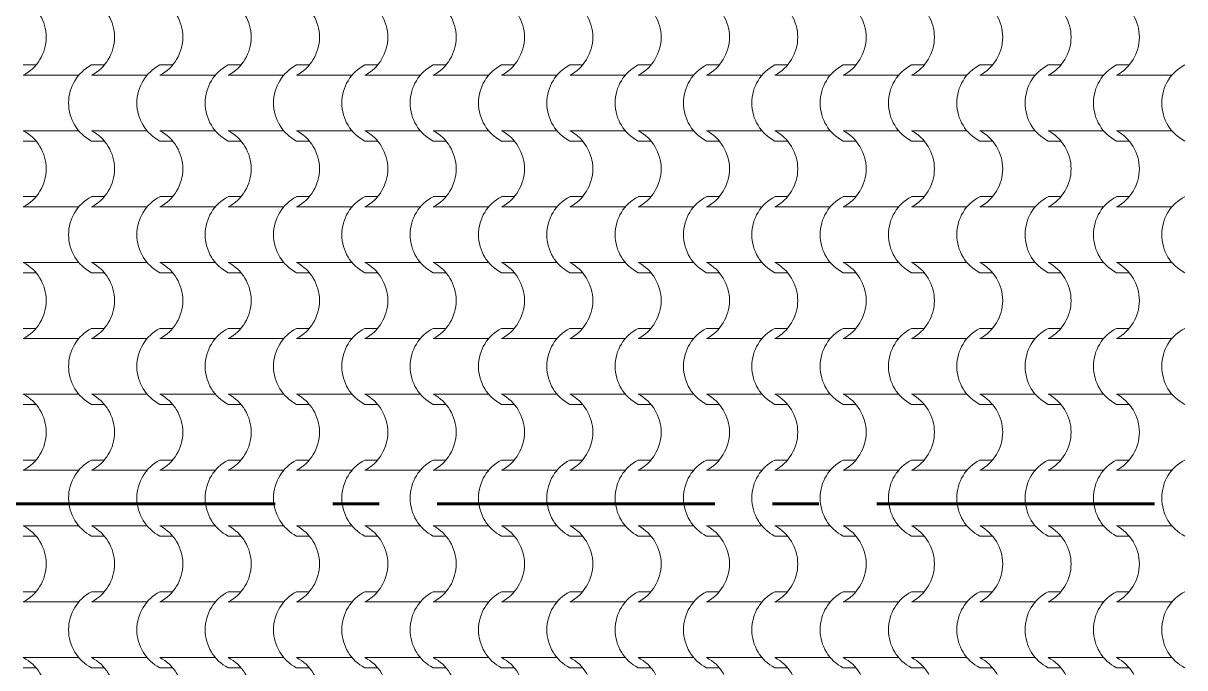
# Model space of a CAD drawing. Header units: metres. Extents: x -41 to 412, y -15 to 25.
# Drawn here: x 134.169 to 136.679, y 9.128 to 10.521 of the extents above; entities that cross this region are included whole.
import ezdxf

# ---------------------------------------------------------------- set-up
doc = ezdxf.new("R2010")
doc.units = ezdxf.units.M
doc.header["$MEASUREMENT"] = 0
doc.linetypes.add('Linea punta', pattern=[0.85, 0.6, -0.125, 0, -0.125])
doc.layers.add('Marker - Section', color=7, linetype='Continuous')
doc.layers.add('Shell - Roof', color=7, linetype='Continuous')

# ---------------------------------------------------------------- blocks, each defined once
blk = doc.blocks.new('*X47', base_point=(152.192, 0))
at = {"layer": 'Shell - Roof', "color": 23, "linetype": 'Continuous', "lineweight": 13, "true_color": 0xbf8080}
for p, q in [((134.197, 10.4304), (134.1695, 10.4304)), ((134.3446, 10.4304), (134.3171, 10.4304)), ((134.4923, 10.4304), (134.4647, 10.4304)), ((134.6399, 10.4304), (134.6124, 10.4304)), ((134.7875, 10.4304), (134.76, 10.4304)), ((134.9352, 10.4304), (134.9076, 10.4304)), ((135.0828, 10.4304), (135.0553, 10.4304)), ((135.2304, 10.4304), (135.2029, 10.4304)), ((135.3781, 10.4304), (135.3505, 10.4304)), ((135.5257, 10.4304), (135.4982, 10.4304)), ((135.6733, 10.4304), (135.6458, 10.4304)), ((135.821, 10.4304), (135.7934, 10.4304)), ((135.9686, 10.4304), (135.9411, 10.4304)), ((136.1162, 10.4304), (136.0887, 10.4304)), ((136.2639, 10.4304), (136.2363, 10.4304)), ((136.4115, 10.4304), (136.384, 10.4304)), ((136.5591, 10.4304), (136.5316, 10.4304)), ((134.2294, 10.4084), (134.1695, 10.4084)), ((134.2892, 10.4084), (134.2294, 10.4084)), ((134.377, 10.4084), (134.3171, 10.4084)), ((134.4369, 10.4084), (134.377, 10.4084)), ((134.5246, 10.4084), (134.4647, 10.4084)), ((134.5845, 10.4084), (134.5246, 10.4084)), ((134.6723, 10.4084), (134.6124, 10.4084)), ((134.7321, 10.4084), (134.6723, 10.4084)), ((134.8199, 10.4084), (134.76, 10.4084)), ((134.8798, 10.4084), (134.8199, 10.4084)), ((134.9675, 10.4084), (134.9076, 10.4084)), ((135.0274, 10.4084), (134.9675, 10.4084)), ((135.1152, 10.4084), (135.0553, 10.4084)), ((135.175, 10.4084), (135.1152, 10.4084)), ((135.2628, 10.4084), (135.2029, 10.4084)), ((135.3227, 10.4084), (135.2628, 10.4084)), ((135.4104, 10.4084), (135.3505, 10.4084)), ((135.4703, 10.4084), (135.4104, 10.4084)), ((135.558, 10.4084), (135.4982, 10.4084)), ((135.6179, 10.4084), (135.558, 10.4084)), ((135.7057, 10.4084), (135.6458, 10.4084)), ((135.7656, 10.4084), (135.7057, 10.4084)), ((135.8533, 10.4084), (135.7934, 10.4084)), ((135.9132, 10.4084), (135.8533, 10.4084)), ((136.0009, 10.4084), (135.9411, 10.4084)), ((136.0608, 10.4084), (136.0009, 10.4084)), ((136.1486, 10.4084), (136.0887, 10.4084)), ((136.2085, 10.4084), (136.1486, 10.4084)), ((136.2962, 10.4084), (136.2363, 10.4084)), ((136.3561, 10.4084), (136.2962, 10.4084)), ((136.4438, 10.4084), (136.384, 10.4084)), ((136.5037, 10.4084), (136.4438, 10.4084)), ((136.5915, 10.4084), (136.5316, 10.4084)), ((136.6514, 10.4084), (136.5915, 10.4084)), ((134.2294, 10.2882), (134.1695, 10.2882)), ((134.197, 10.2662), (134.1695, 10.2662)), ((134.2892, 10.2882), (134.2294, 10.2882)), ((134.377, 10.2882), (134.3171, 10.2882)), ((134.3446, 10.2662), (134.3171, 10.2662)), ((134.4369, 10.2882), (134.377, 10.2882)), ((134.5246, 10.2882), (134.4647, 10.2882)), ((134.4923, 10.2662), (134.4647, 10.2662)), ((134.5845, 10.2882), (134.5246, 10.2882)), ((134.6723, 10.2882), (134.6124, 10.2882)), ((134.6399, 10.2662), (134.6124, 10.2662)), ((134.7321, 10.2882), (134.6723, 10.2882)), ((134.8199, 10.2882), (134.76, 10.2882)), ((134.7875, 10.2662), (134.76, 10.2662)), ((134.8798, 10.2882), (134.8199, 10.2882)), ((134.9675, 10.2882), (134.9076, 10.2882)), ((134.9352, 10.2662), (134.9076, 10.2662)), ((135.0274, 10.2882), (134.9675, 10.2882)), ((135.1152, 10.2882), (135.0553, 10.2882)), ((135.0828, 10.2662), (135.0553, 10.2662)), ((135.175, 10.2882), (135.1152, 10.2882)), ((135.2628, 10.2882), (135.2029, 10.2882)), ((135.2304, 10.2662), (135.2029, 10.2662)), ((135.3227, 10.2882), (135.2628, 10.2882)), ((135.4104, 10.2882), (135.3505, 10.2882)), ((135.3781, 10.2662), (135.3505, 10.2662)), ((135.4703, 10.2882), (135.4104, 10.2882)), ((135.558, 10.2882), (135.4982, 10.2882)), ((135.5257, 10.2662), (135.4982, 10.2662)), ((135.6179, 10.2882), (135.558, 10.2882)), ((135.7057, 10.2882), (135.6458, 10.2882)), ((135.6733, 10.2662), (135.6458, 10.2662)), ((135.7656, 10.2882), (135.7057, 10.2882)), ((135.8533, 10.2882), (135.7934, 10.2882)), ((135.821, 10.2662), (135.7934, 10.2662)), ((135.9132, 10.2882), (135.8533, 10.2882)), ((136.0009, 10.2882), (135.9411, 10.2882)), ((135.9686, 10.2662), (135.9411, 10.2662)), ((136.0608, 10.2882), (136.0009, 10.2882)), ((136.1486, 10.2882), (136.0887, 10.2882)), ((136.1162, 10.2662), (136.0887, 10.2662)), ((136.2085, 10.2882), (136.1486, 10.2882)), ((136.2962, 10.2882), (136.2363, 10.2882)), ((136.2639, 10.2662), (136.2363, 10.2662)), ((136.3561, 10.2882), (136.2962, 10.2882)), ((136.4438, 10.2882), (136.384, 10.2882)), ((136.4115, 10.2662), (136.384, 10.2662)), ((136.5037, 10.2882), (136.4438, 10.2882)), ((136.5915, 10.2882), (136.5316, 10.2882)), ((136.5591, 10.2662), (136.5316, 10.2662)), ((136.6514, 10.2882), (136.5915, 10.2882)), ((134.197, 10.146), (134.1695, 10.146)), ((134.3446, 10.146), (134.3171, 10.146)), ((134.4923, 10.146), (134.4647, 10.146)), ((134.6399, 10.146), (134.6124, 10.146)), ((134.7875, 10.146), (134.76, 10.146)), ((134.9352, 10.146), (134.9076, 10.146)), ((135.0828, 10.146), (135.0553, 10.146)), ((135.2304, 10.146), (135.2029, 10.146)), ((135.3781, 10.146), (135.3505, 10.146)), ((135.5257, 10.146), (135.4982, 10.146)), ((135.6733, 10.146), (135.6458, 10.146)), ((135.821, 10.146), (135.7934, 10.146)), ((135.9686, 10.146), (135.9411, 10.146)), ((136.1162, 10.146), (136.0887, 10.146)), ((136.2639, 10.146), (136.2363, 10.146)), ((136.4115, 10.146), (136.384, 10.146)), ((136.5591, 10.146), (136.5316, 10.146)), ((134.2294, 10.1239), (134.1695, 10.1239)), ((134.2892, 10.1239), (134.2294, 10.1239)), ((134.377, 10.1239), (134.3171, 10.1239)), ((134.4369, 10.1239), (134.377, 10.1239)), ((134.5246, 10.1239), (134.4647, 10.1239)), ((134.5845, 10.1239), (134.5246, 10.1239)), ((134.6723, 10.1239), (134.6124, 10.1239)), ((134.7321, 10.1239), (134.6723, 10.1239)), ((134.8199, 10.1239), (134.76, 10.1239)), ((134.8798, 10.1239), (134.8199, 10.1239)), ((134.9675, 10.1239), (134.9076, 10.1239)), ((135.0274, 10.1239), (134.9675, 10.1239)), ((135.1152, 10.1239), (135.0553, 10.1239)), ((135.175, 10.1239), (135.1152, 10.1239)), ((135.2628, 10.1239), (135.2029, 10.1239)), ((135.3227, 10.1239), (135.2628, 10.1239)), ((135.4104, 10.1239), (135.3505, 10.1239)), ((135.4703, 10.1239), (135.4104, 10.1239)), ((135.558, 10.1239), (135.4982, 10.1239)), ((135.6179, 10.1239), (135.558, 10.1239)), ((135.7057, 10.1239), (135.6458, 10.1239)), ((135.7656, 10.1239), (135.7057, 10.1239)), ((135.8533, 10.1239), (135.7934, 10.1239)), ((135.9132, 10.1239), (135.8533, 10.1239)), ((136.0009, 10.1239), (135.9411, 10.1239)), ((136.0608, 10.1239), (136.0009, 10.1239)), ((136.1486, 10.1239), (136.0887, 10.1239)), ((136.2085, 10.1239), (136.1486, 10.1239)), ((136.2962, 10.1239), (136.2363, 10.1239)), ((136.3561, 10.1239), (136.2962, 10.1239)), ((136.4438, 10.1239), (136.384, 10.1239)), ((136.5037, 10.1239), (136.4438, 10.1239)), ((136.5915, 10.1239), (136.5316, 10.1239)), ((136.6514, 10.1239), (136.5915, 10.1239)), ((134.2294, 10.0037), (134.1695, 10.0037)), ((134.2892, 10.0037), (134.2294, 10.0037)), ((134.377, 10.0037), (134.3171, 10.0037)), ((134.4369, 10.0037), (134.377, 10.0037)), ((134.5246, 10.0037), (134.4647, 10.0037)), ((134.5845, 10.0037), (134.5246, 10.0037)), ((134.6723, 10.0037), (134.6124, 10.0037)), ((134.7321, 10.0037), (134.6723, 10.0037)), ((134.8199, 10.0037), (134.76, 10.0037)), ((134.8798, 10.0037), (134.8199, 10.0037)), ((134.9675, 10.0037), (134.9076, 10.0037)), ((135.0274, 10.0037), (134.9675, 10.0037)), ((135.1152, 10.0037), (135.0553, 10.0037)), ((135.175, 10.0037), (135.1152, 10.0037)), ((135.2628, 10.0037), (135.2029, 10.0037)), ((135.3227, 10.0037), (135.2628, 10.0037)), ((135.4104, 10.0037), (135.3505, 10.0037)), ((135.4703, 10.0037), (135.4104, 10.0037)), ((135.558, 10.0037), (135.4982, 10.0037)), ((135.6179, 10.0037), (135.558, 10.0037)), ((135.7057, 10.0037), (135.6458, 10.0037)), ((135.7656, 10.0037), (135.7057, 10.0037)), ((135.8533, 10.0037), (135.7934, 10.0037)), ((135.9132, 10.0037), (135.8533, 10.0037)), ((136.0009, 10.0037), (135.9411, 10.0037)), ((136.0608, 10.0037), (136.0009, 10.0037)), ((136.1486, 10.0037), (136.0887, 10.0037)), ((136.2085, 10.0037), (136.1486, 10.0037)), ((136.2962, 10.0037), (136.2363, 10.0037)), ((136.3561, 10.0037), (136.2962, 10.0037)), ((136.4438, 10.0037), (136.384, 10.0037)), ((136.5037, 10.0037), (136.4438, 10.0037)), ((136.5915, 10.0037), (136.5316, 10.0037)), ((136.6514, 10.0037), (136.5915, 10.0037)), ((134.197, 9.9817), (134.1695, 9.9817)), ((134.3446, 9.9817), (134.3171, 9.9817)), ((134.4923, 9.9817), (134.4647, 9.9817)), ((134.6399, 9.9817), (134.6124, 9.9817)), ((134.7875, 9.9817), (134.76, 9.9817)), ((134.9352, 9.9817), (134.9076, 9.9817)), ((135.0828, 9.9817), (135.0553, 9.9817)), ((135.2304, 9.9817), (135.2029, 9.9817)), ((135.3781, 9.9817), (135.3505, 9.9817)), ((135.5257, 9.9817), (135.4982, 9.9817)), ((135.6733, 9.9817), (135.6458, 9.9817)), ((135.821, 9.9817), (135.7934, 9.9817)), ((135.9686, 9.9817), (135.9411, 9.9817)), ((136.1162, 9.9817), (136.0887, 9.9817)), ((136.2639, 9.9817), (136.2363, 9.9817)), ((136.4115, 9.9817), (136.384, 9.9817)), ((136.5591, 9.9817), (136.5316, 9.9817)), ((134.197, 9.8615), (134.1695, 9.8615)), ((134.2294, 9.8395), (134.1695, 9.8395)), ((134.2892, 9.8395), (134.2294, 9.8395)), ((134.3446, 9.8615), (134.3171, 9.8615)), ((134.377, 9.8395), (134.3171, 9.8395)), ((134.4369, 9.8395), (134.377, 9.8395)), ((134.4923, 9.8615), (134.4647, 9.8615)), ((134.5246, 9.8395), (134.4647, 9.8395)), ((134.5845, 9.8395), (134.5246, 9.8395)), ((134.6399, 9.8615), (134.6124, 9.8615)), ((134.6723, 9.8395), (134.6124, 9.8395)), ((134.7321, 9.8395), (134.6723, 9.8395)), ((134.7875, 9.8615), (134.76, 9.8615)), ((134.8199, 9.8395), (134.76, 9.8395)), ((134.8798, 9.8395), (134.8199, 9.8395)), ((134.9352, 9.8615), (134.9076, 9.8615)), ((134.9675, 9.8395), (134.9076, 9.8395)), ((135.0274, 9.8395), (134.9675, 9.8395)), ((135.0828, 9.8615), (135.0553, 9.8615)), ((135.1152, 9.8395), (135.0553, 9.8395)), ((135.175, 9.8395), (135.1152, 9.8395)), ((135.2304, 9.8615), (135.2029, 9.8615)), ((135.2628, 9.8395), (135.2029, 9.8395)), ((135.3227, 9.8395), (135.2628, 9.8395)), ((135.3781, 9.8615), (135.3505, 9.8615)), ((135.4104, 9.8395), (135.3505, 9.8395)), ((135.4703, 9.8395), (135.4104, 9.8395)), ((135.5257, 9.8615), (135.4982, 9.8615)), ((135.558, 9.8395), (135.4982, 9.8395)), ((135.6179, 9.8395), (135.558, 9.8395)), ((135.6733, 9.8615), (135.6458, 9.8615)), ((135.7057, 9.8395), (135.6458, 9.8395)), ((135.7656, 9.8395), (135.7057, 9.8395)), ((135.821, 9.8615), (135.7934, 9.8615)), ((135.8533, 9.8395), (135.7934, 9.8395)), ((135.9132, 9.8395), (135.8533, 9.8395)), ((135.9686, 9.8615), (135.9411, 9.8615)), ((136.0009, 9.8395), (135.9411, 9.8395)), ((136.0608, 9.8395), (136.0009, 9.8395)), ((136.1162, 9.8615), (136.0887, 9.8615)), ((136.1486, 9.8395), (136.0887, 9.8395)), ((136.2085, 9.8395), (136.1486, 9.8395)), ((136.2639, 9.8615), (136.2363, 9.8615)), ((136.2962, 9.8395), (136.2363, 9.8395)), ((136.3561, 9.8395), (136.2962, 9.8395)), ((136.4115, 9.8615), (136.384, 9.8615)), ((136.4438, 9.8395), (136.384, 9.8395)), ((136.5037, 9.8395), (136.4438, 9.8395)), ((136.5591, 9.8615), (136.5316, 9.8615)), ((136.5915, 9.8395), (136.5316, 9.8395)), ((136.6514, 9.8395), (136.5915, 9.8395)), ((134.2294, 9.7192), (134.1695, 9.7192)), ((134.2892, 9.7192), (134.2294, 9.7192)), ((134.377, 9.7192), (134.3171, 9.7192)), ((134.4369, 9.7192), (134.377, 9.7192)), ((134.5246, 9.7192), (134.4647, 9.7192)), ((134.5845, 9.7192), (134.5246, 9.7192)), ((134.6723, 9.7192), (134.6124, 9.7192)), ((134.7321, 9.7192), (134.6723, 9.7192)), ((134.8199, 9.7192), (134.76, 9.7192)), ((134.8798, 9.7192), (134.8199, 9.7192)), ((134.9675, 9.7192), (134.9076, 9.7192)), ((135.0274, 9.7192), (134.9675, 9.7192)), ((135.1152, 9.7192), (135.0553, 9.7192)), ((135.175, 9.7192), (135.1152, 9.7192)), ((135.2628, 9.7192), (135.2029, 9.7192)), ((135.3227, 9.7192), (135.2628, 9.7192)), ((135.4104, 9.7192), (135.3505, 9.7192)), ((135.4703, 9.7192), (135.4104, 9.7192)), ((135.558, 9.7192), (135.4982, 9.7192)), ((135.6179, 9.7192), (135.558, 9.7192)), ((135.7057, 9.7192), (135.6458, 9.7192)), ((135.7656, 9.7192), (135.7057, 9.7192)), ((135.8533, 9.7192), (135.7934, 9.7192)), ((135.9132, 9.7192), (135.8533, 9.7192)), ((136.0009, 9.7192), (135.9411, 9.7192)), ((136.0608, 9.7192), (136.0009, 9.7192)), ((136.1486, 9.7192), (136.0887, 9.7192)), ((136.2085, 9.7192), (136.1486, 9.7192)), ((136.2962, 9.7192), (136.2363, 9.7192)), ((136.3561, 9.7192), (136.2962, 9.7192)), ((136.4438, 9.7192), (136.384, 9.7192)), ((136.5037, 9.7192), (136.4438, 9.7192)), ((136.5915, 9.7192), (136.5316, 9.7192)), ((136.6514, 9.7192), (136.5915, 9.7192)), ((134.197, 9.6972), (134.1695, 9.6972)), ((134.3446, 9.6972), (134.3171, 9.6972)), ((134.4923, 9.6972), (134.4647, 9.6972)), ((134.6399, 9.6972), (134.6124, 9.6972)), ((134.7875, 9.6972), (134.76, 9.6972)), ((134.9352, 9.6972), (134.9076, 9.6972)), ((135.0828, 9.6972), (135.0553, 9.6972)), ((135.2304, 9.6972), (135.2029, 9.6972)), ((135.3781, 9.6972), (135.3505, 9.6972)), ((135.5257, 9.6972), (135.4982, 9.6972)), ((135.6733, 9.6972), (135.6458, 9.6972)), ((135.821, 9.6972), (135.7934, 9.6972)), ((135.9686, 9.6972), (135.9411, 9.6972)), ((136.1162, 9.6972), (136.0887, 9.6972)), ((136.2639, 9.6972), (136.2363, 9.6972)), ((136.4115, 9.6972), (136.384, 9.6972)), ((136.5591, 9.6972), (136.5316, 9.6972)), ((134.197, 9.577), (134.1695, 9.577)), ((134.3446, 9.577), (134.3171, 9.577)), ((134.4923, 9.577), (134.4647, 9.577)), ((134.6399, 9.577), (134.6124, 9.577)), ((134.7875, 9.577), (134.76, 9.577)), ((134.9352, 9.577), (134.9076, 9.577)), ((135.0828, 9.577), (135.0553, 9.577)), ((135.2304, 9.577), (135.2029, 9.577)), ((135.3781, 9.577), (135.3505, 9.577)), ((135.5257, 9.577), (135.4982, 9.577)), ((135.6733, 9.577), (135.6458, 9.577)), ((135.821, 9.577), (135.7934, 9.577)), ((135.9686, 9.577), (135.9411, 9.577)), ((136.1162, 9.577), (136.0887, 9.577)), ((136.2639, 9.577), (136.2363, 9.577)), ((136.4115, 9.577), (136.384, 9.577)), ((136.5591, 9.577), (136.5316, 9.577)), ((134.2294, 9.555), (134.1695, 9.555)), ((134.2892, 9.555), (134.2294, 9.555)), ((134.377, 9.555), (134.3171, 9.555)), ((134.4369, 9.555), (134.377, 9.555)), ((134.5246, 9.555), (134.4647, 9.555)), ((134.5845, 9.555), (134.5246, 9.555)), ((134.6723, 9.555), (134.6124, 9.555)), ((134.7321, 9.555), (134.6723, 9.555)), ((134.8199, 9.555), (134.76, 9.555)), ((134.8798, 9.555), (134.8199, 9.555)), ((134.9675, 9.555), (134.9076, 9.555)), ((135.0274, 9.555), (134.9675, 9.555)), ((135.1152, 9.555), (135.0553, 9.555)), ((135.175, 9.555), (135.1152, 9.555)), ((135.2628, 9.555), (135.2029, 9.555)), ((135.3227, 9.555), (135.2628, 9.555)), ((135.4104, 9.555), (135.3505, 9.555)), ((135.4703, 9.555), (135.4104, 9.555)), ((135.558, 9.555), (135.4982, 9.555)), ((135.6179, 9.555), (135.558, 9.555)), ((135.7057, 9.555), (135.6458, 9.555)), ((135.7656, 9.555), (135.7057, 9.555)), ((135.8533, 9.555), (135.7934, 9.555)), ((135.9132, 9.555), (135.8533, 9.555)), ((136.0009, 9.555), (135.9411, 9.555)), ((136.0608, 9.555), (136.0009, 9.555)), ((136.1486, 9.555), (136.0887, 9.555)), ((136.2085, 9.555), (136.1486, 9.555)), ((136.2962, 9.555), (136.2363, 9.555)), ((136.3561, 9.555), (136.2962, 9.555)), ((136.4438, 9.555), (136.384, 9.555)), ((136.5037, 9.555), (136.4438, 9.555)), ((136.5915, 9.555), (136.5316, 9.555)), ((136.6514, 9.555), (136.5915, 9.555)), ((134.2294, 9.4348), (134.1695, 9.4348)), ((134.197, 9.4127), (134.1695, 9.4127)), ((134.2892, 9.4348), (134.2294, 9.4348)), ((134.377, 9.4348), (134.3171, 9.4348)), ((134.3446, 9.4127), (134.3171, 9.4127)), ((134.4369, 9.4348), (134.377, 9.4348)), ((134.5246, 9.4348), (134.4647, 9.4348)), ((134.4923, 9.4127), (134.4647, 9.4127)), ((134.5845, 9.4348), (134.5246, 9.4348)), ((134.6723, 9.4348), (134.6124, 9.4348)), ((134.6399, 9.4127), (134.6124, 9.4127)), ((134.7321, 9.4348), (134.6723, 9.4348)), ((134.8199, 9.4348), (134.76, 9.4348)), ((134.7875, 9.4127), (134.76, 9.4127)), ((134.8798, 9.4348), (134.8199, 9.4348)), ((134.9675, 9.4348), (134.9076, 9.4348)), ((134.9352, 9.4127), (134.9076, 9.4127)), ((135.0274, 9.4348), (134.9675, 9.4348)), ((135.1152, 9.4348), (135.0553, 9.4348)), ((135.0828, 9.4127), (135.0553, 9.4127)), ((135.175, 9.4348), (135.1152, 9.4348)), ((135.2628, 9.4348), (135.2029, 9.4348)), ((135.2304, 9.4127), (135.2029, 9.4127)), ((135.3227, 9.4348), (135.2628, 9.4348)), ((135.4104, 9.4348), (135.3505, 9.4348)), ((135.3781, 9.4127), (135.3505, 9.4127)), ((135.4703, 9.4348), (135.4104, 9.4348)), ((135.558, 9.4348), (135.4982, 9.4348)), ((135.5257, 9.4127), (135.4982, 9.4127)), ((135.6179, 9.4348), (135.558, 9.4348)), ((135.7057, 9.4348), (135.6458, 9.4348)), ((135.6733, 9.4127), (135.6458, 9.4127)), ((135.7656, 9.4348), (135.7057, 9.4348)), ((135.8533, 9.4348), (135.7934, 9.4348)), ((135.821, 9.4127), (135.7934, 9.4127)), ((135.9132, 9.4348), (135.8533, 9.4348)), ((136.0009, 9.4348), (135.9411, 9.4348)), ((135.9686, 9.4127), (135.9411, 9.4127)), ((136.0608, 9.4348), (136.0009, 9.4348)), ((136.1486, 9.4348), (136.0887, 9.4348)), ((136.1162, 9.4127), (136.0887, 9.4127)), ((136.2085, 9.4348), (136.1486, 9.4348)), ((136.2962, 9.4348), (136.2363, 9.4348)), ((136.2639, 9.4127), (136.2363, 9.4127)), ((136.3561, 9.4348), (136.2962, 9.4348)), ((136.4438, 9.4348), (136.384, 9.4348)), ((136.4115, 9.4127), (136.384, 9.4127)), ((136.5037, 9.4348), (136.4438, 9.4348)), ((136.5915, 9.4348), (136.5316, 9.4348)), ((136.5591, 9.4127), (136.5316, 9.4127)), ((136.6514, 9.4348), (136.5915, 9.4348)), ((134.197, 9.2925), (134.1695, 9.2925)), ((134.3446, 9.2925), (134.3171, 9.2925)), ((134.4923, 9.2925), (134.4647, 9.2925)), ((134.6399, 9.2925), (134.6124, 9.2925)), ((134.7875, 9.2925), (134.76, 9.2925)), ((134.9352, 9.2925), (134.9076, 9.2925)), ((135.0828, 9.2925), (135.0553, 9.2925)), ((135.2304, 9.2925), (135.2029, 9.2925)), ((135.3781, 9.2925), (135.3505, 9.2925)), ((135.5257, 9.2925), (135.4982, 9.2925)), ((135.6733, 9.2925), (135.6458, 9.2925)), ((135.821, 9.2925), (135.7934, 9.2925)), ((135.9686, 9.2925), (135.9411, 9.2925)), ((136.1162, 9.2925), (136.0887, 9.2925)), ((136.2639, 9.2925), (136.2363, 9.2925)), ((136.4115, 9.2925), (136.384, 9.2925)), ((136.5591, 9.2925), (136.5316, 9.2925)), ((134.2294, 9.2705), (134.1695, 9.2705)), ((134.2892, 9.2705), (134.2294, 9.2705)), ((134.377, 9.2705), (134.3171, 9.2705)), ((134.4369, 9.2705), (134.377, 9.2705)), ((134.5246, 9.2705), (134.4647, 9.2705)), ((134.5845, 9.2705), (134.5246, 9.2705)), ((134.6723, 9.2705), (134.6124, 9.2705)), ((134.7321, 9.2705), (134.6723, 9.2705)), ((134.8199, 9.2705), (134.76, 9.2705)), ((134.8798, 9.2705), (134.8199, 9.2705)), ((134.9675, 9.2705), (134.9076, 9.2705)), ((135.0274, 9.2705), (134.9675, 9.2705)), ((135.1152, 9.2705), (135.0553, 9.2705)), ((135.175, 9.2705), (135.1152, 9.2705)), ((135.2628, 9.2705), (135.2029, 9.2705)), ((135.3227, 9.2705), (135.2628, 9.2705)), ((135.4104, 9.2705), (135.3505, 9.2705)), ((135.4703, 9.2705), (135.4104, 9.2705)), ((135.558, 9.2705), (135.4982, 9.2705)), ((135.6179, 9.2705), (135.558, 9.2705)), ((135.7057, 9.2705), (135.6458, 9.2705)), ((135.7656, 9.2705), (135.7057, 9.2705)), ((135.8533, 9.2705), (135.7934, 9.2705)), ((135.9132, 9.2705), (135.8533, 9.2705)), ((136.0009, 9.2705), (135.9411, 9.2705)), ((136.0608, 9.2705), (136.0009, 9.2705)), ((136.1486, 9.2705), (136.0887, 9.2705)), ((136.2085, 9.2705), (136.1486, 9.2705)), ((136.2962, 9.2705), (136.2363, 9.2705)), ((136.3561, 9.2705), (136.2962, 9.2705)), ((136.4438, 9.2705), (136.384, 9.2705)), ((136.5037, 9.2705), (136.4438, 9.2705)), ((136.5915, 9.2705), (136.5316, 9.2705)), ((136.6514, 9.2705), (136.5915, 9.2705)), ((134.2294, 9.1503), (134.1695, 9.1503)), ((134.2892, 9.1503), (134.2294, 9.1503)), ((134.377, 9.1503), (134.3171, 9.1503)), ((134.4369, 9.1503), (134.377, 9.1503)), ((134.5246, 9.1503), (134.4647, 9.1503)), ((134.5845, 9.1503), (134.5246, 9.1503)), ((134.6723, 9.1503), (134.6124, 9.1503)), ((134.7321, 9.1503), (134.6723, 9.1503)), ((134.8199, 9.1503), (134.76, 9.1503)), ((134.8798, 9.1503), (134.8199, 9.1503)), ((134.9675, 9.1503), (134.9076, 9.1503)), ((135.0274, 9.1503), (134.9675, 9.1503)), ((135.1152, 9.1503), (135.0553, 9.1503)), ((135.175, 9.1503), (135.1152, 9.1503)), ((135.2628, 9.1503), (135.2029, 9.1503)), ((135.3227, 9.1503), (135.2628, 9.1503)), ((135.4104, 9.1503), (135.3505, 9.1503)), ((135.4703, 9.1503), (135.4104, 9.1503)), ((135.558, 9.1503), (135.4982, 9.1503)), ((135.6179, 9.1503), (135.558, 9.1503)), ((135.7057, 9.1503), (135.6458, 9.1503)), ((135.7656, 9.1503), (135.7057, 9.1503)), ((135.8533, 9.1503), (135.7934, 9.1503)), ((135.9132, 9.1503), (135.8533, 9.1503)), ((136.0009, 9.1503), (135.9411, 9.1503)), ((136.0608, 9.1503), (136.0009, 9.1503)), ((136.1486, 9.1503), (136.0887, 9.1503)), ((136.2085, 9.1503), (136.1486, 9.1503)), ((136.2962, 9.1503), (136.2363, 9.1503)), ((136.3561, 9.1503), (136.2962, 9.1503)), ((136.4438, 9.1503), (136.384, 9.1503)), ((136.5037, 9.1503), (136.4438, 9.1503)), ((136.5915, 9.1503), (136.5316, 9.1503)), ((136.6514, 9.1503), (136.5915, 9.1503)), ((134.197, 9.1283), (134.1695, 9.1283)), ((134.3446, 9.1283), (134.3171, 9.1283)), ((134.4923, 9.1283), (134.4647, 9.1283)), ((134.6399, 9.1283), (134.6124, 9.1283)), ((134.7875, 9.1283), (134.76, 9.1283)), ((134.9352, 9.1283), (134.9076, 9.1283)), ((135.0828, 9.1283), (135.0553, 9.1283)), ((135.2304, 9.1283), (135.2029, 9.1283)), ((135.3781, 9.1283), (135.3505, 9.1283)), ((135.5257, 9.1283), (135.4982, 9.1283)), ((135.6733, 9.1283), (135.6458, 9.1283)), ((135.821, 9.1283), (135.7934, 9.1283)), ((135.9686, 9.1283), (135.9411, 9.1283)), ((136.1162, 9.1283), (136.0887, 9.1283)), ((136.2639, 9.1283), (136.2363, 9.1283)), ((136.4115, 9.1283), (136.384, 9.1283)), ((136.5591, 9.1283), (136.5316, 9.1283))]:
    blk.add_line(p, q, dxfattribs=at)
for centre, major_axis, start_param, end_param in [((134.1283, 10.4903), (0, 0.0925), 4.715365, 5.812147), ((134.2759, 10.4903), (0, 0.0925), 4.715365, 5.812147), ((134.4235, 10.4903), (0, 0.0925), 4.715365, 5.812147), ((134.5712, 10.4903), (0, 0.0925), 4.715365, 5.812147), ((134.7188, 10.4903), (0, 0.0925), 4.715365, 5.812147), ((134.8664, 10.4903), (0, 0.0925), 4.715365, 5.812147), ((135.0141, 10.4903), (0, 0.0925), 4.715365, 5.812147), ((135.1617, 10.4903), (0, 0.0925), 4.715365, 5.812147), ((135.3093, 10.4903), (0, 0.0925), 4.715365, 5.812147), ((135.457, 10.4903), (0, 0.0925), 4.715365, 5.812147), ((135.6046, 10.4903), (0, 0.0925), 4.715365, 5.812147), ((135.7522, 10.4903), (0, 0.0925), 4.715365, 5.812147), ((135.8999, 10.4903), (0, 0.0925), 4.715365, 5.812147), ((136.0475, 10.4903), (0, 0.0925), 4.715365, 5.812147), ((136.1951, 10.4903), (0, 0.0925), 4.715365, 5.812147), ((136.3428, 10.4903), (0, 0.0925), 4.715365, 5.812147), ((136.4904, 10.4903), (0, 0.0925), 4.715365, 5.812147), ((134.1283, 10.4908), (0, 0.0925), 3.612631, 4.709413), ((134.2759, 10.4908), (0, 0.0925), 3.612631, 4.709413), ((134.4235, 10.4908), (0, 0.0925), 3.612631, 4.709413), ((134.5712, 10.4908), (0, 0.0925), 3.612631, 4.709413), ((134.7188, 10.4908), (0, 0.0925), 3.612631, 4.709413), ((134.8664, 10.4908), (0, 0.0925), 3.612631, 4.709413), ((135.0141, 10.4908), (0, 0.0925), 3.612631, 4.709413), ((135.1617, 10.4908), (0, 0.0925), 3.612631, 4.709413), ((135.3093, 10.4908), (0, 0.0925), 3.612631, 4.709413), ((135.457, 10.4908), (0, 0.0925), 3.612631, 4.709413), ((135.6046, 10.4908), (0, 0.0925), 3.612631, 4.709413), ((135.7522, 10.4908), (0, 0.0925), 3.612631, 4.709413), ((135.8999, 10.4908), (0, 0.0925), 3.612631, 4.709413), ((136.0475, 10.4908), (0, 0.0925), 3.612631, 4.709413), ((136.1951, 10.4908), (0, 0.0925), 3.612631, 4.709413), ((136.3428, 10.4908), (0, 0.0925), 3.612631, 4.709413), ((136.4904, 10.4908), (0, 0.0925), 3.612631, 4.709413), ((134.3577, 10.3483), (0, 0.0919), 0.466079, 2.675513), ((134.5053, 10.3483), (0, 0.0919), 0.466079, 2.675513), ((134.6529, 10.3483), (0, 0.0919), 0.466079, 2.675513), ((134.8006, 10.3483), (0, 0.0919), 0.466079, 2.675513), ((134.9482, 10.3483), (0, 0.0919), 0.466079, 2.675513), ((135.0958, 10.3483), (0, 0.0919), 0.466079, 2.675513), ((135.2435, 10.3483), (0, 0.0919), 0.466079, 2.675513), ((135.3911, 10.3483), (0, 0.0919), 0.466079, 2.675513), ((135.5387, 10.3483), (0, 0.0919), 0.466079, 2.675513), ((135.6864, 10.3483), (0, 0.0919), 0.466079, 2.675513), ((135.834, 10.3483), (0, 0.0919), 0.466079, 2.675513), ((135.9816, 10.3483), (0, 0.0919), 0.466079, 2.675513), ((136.1293, 10.3483), (0, 0.0919), 0.466079, 2.675513), ((136.2769, 10.3483), (0, 0.0919), 0.466079, 2.675513), ((136.4245, 10.3483), (0, 0.0919), 0.466079, 2.675513), ((136.5722, 10.3483), (0, 0.0919), 0.466079, 2.675513), ((136.7198, 10.3483), (0, 0.0919), 0.466079, 2.675513), ((134.1283, 10.2058), (0, 0.0925), 4.715365, 5.812147), ((134.2759, 10.2058), (0, 0.0925), 4.715365, 5.812147), ((134.4235, 10.2058), (0, 0.0925), 4.715365, 5.812147), ((134.5712, 10.2058), (0, 0.0925), 4.715365, 5.812147), ((134.7188, 10.2058), (0, 0.0925), 4.715365, 5.812147), ((134.8664, 10.2058), (0, 0.0925), 4.715365, 5.812147), ((135.0141, 10.2058), (0, 0.0925), 4.715365, 5.812147), ((135.1617, 10.2058), (0, 0.0925), 4.715365, 5.812147), ((135.3093, 10.2058), (0, 0.0925), 4.715365, 5.812147), ((135.457, 10.2058), (0, 0.0925), 4.715365, 5.812147), ((135.6046, 10.2058), (0, 0.0925), 4.715365, 5.812147), ((135.7522, 10.2058), (0, 0.0925), 4.715365, 5.812147), ((135.8999, 10.2058), (0, 0.0925), 4.715365, 5.812147), ((136.0475, 10.2058), (0, 0.0925), 4.715365, 5.812147), ((136.1951, 10.2058), (0, 0.0925), 4.715365, 5.812147), ((136.3428, 10.2058), (0, 0.0925), 4.715365, 5.812147), ((136.4904, 10.2058), (0, 0.0925), 4.715365, 5.812147), ((134.1283, 10.2063), (0, 0.0925), 3.612631, 4.709413), ((134.2759, 10.2063), (0, 0.0925), 3.612631, 4.709413), ((134.4235, 10.2063), (0, 0.0925), 3.612631, 4.709413), ((134.5712, 10.2063), (0, 0.0925), 3.612631, 4.709413), ((134.7188, 10.2063), (0, 0.0925), 3.612631, 4.709413), ((134.8664, 10.2063), (0, 0.0925), 3.612631, 4.709413), ((135.0141, 10.2063), (0, 0.0925), 3.612631, 4.709413), ((135.1617, 10.2063), (0, 0.0925), 3.612631, 4.709413), ((135.3093, 10.2063), (0, 0.0925), 3.612631, 4.709413), ((135.457, 10.2063), (0, 0.0925), 3.612631, 4.709413), ((135.6046, 10.2063), (0, 0.0925), 3.612631, 4.709413), ((135.7522, 10.2063), (0, 0.0925), 3.612631, 4.709413), ((135.8999, 10.2063), (0, 0.0925), 3.612631, 4.709413), ((136.0475, 10.2063), (0, 0.0925), 3.612631, 4.709413), ((136.1951, 10.2063), (0, 0.0925), 3.612631, 4.709413), ((136.3428, 10.2063), (0, 0.0925), 3.612631, 4.709413), ((136.4904, 10.2063), (0, 0.0925), 3.612631, 4.709413), ((134.3577, 10.0638), (0, 0.0919), 0.466079, 2.675513), ((134.5053, 10.0638), (0, 0.0919), 0.466079, 2.675513), ((134.6529, 10.0638), (0, 0.0919), 0.466079, 2.675513), ((134.8006, 10.0638), (0, 0.0919), 0.466079, 2.675513), ((134.9482, 10.0638), (0, 0.0919), 0.466079, 2.675513), ((135.0958, 10.0638), (0, 0.0919), 0.466079, 2.675513), ((135.2435, 10.0638), (0, 0.0919), 0.466079, 2.675513), ((135.3911, 10.0638), (0, 0.0919), 0.466079, 2.675513), ((135.5387, 10.0638), (0, 0.0919), 0.466079, 2.675513), ((135.6864, 10.0638), (0, 0.0919), 0.466079, 2.675513), ((135.834, 10.0638), (0, 0.0919), 0.466079, 2.675513), ((135.9816, 10.0638), (0, 0.0919), 0.466079, 2.675513), ((136.1293, 10.0638), (0, 0.0919), 0.466079, 2.675513), ((136.2769, 10.0638), (0, 0.0919), 0.466079, 2.675513), ((136.4245, 10.0638), (0, 0.0919), 0.466079, 2.675513), ((136.5722, 10.0638), (0, 0.0919), 0.466079, 2.675513), ((136.7198, 10.0638), (0, 0.0919), 0.466079, 2.675513), ((134.1283, 9.9213), (0, 0.0925), 4.715365, 5.812147), ((134.2759, 9.9213), (0, 0.0925), 4.715365, 5.812147), ((134.4235, 9.9213), (0, 0.0925), 4.715365, 5.812147), ((134.5712, 9.9213), (0, 0.0925), 4.715365, 5.812147), ((134.7188, 9.9213), (0, 0.0925), 4.715365, 5.812147), ((134.8664, 9.9213), (0, 0.0925), 4.715365, 5.812147), ((135.0141, 9.9213), (0, 0.0925), 4.715365, 5.812147), ((135.1617, 9.9213), (0, 0.0925), 4.715365, 5.812147), ((135.3093, 9.9213), (0, 0.0925), 4.715365, 5.812147), ((135.457, 9.9213), (0, 0.0925), 4.715365, 5.812147), ((135.6046, 9.9213), (0, 0.0925), 4.715365, 5.812147), ((135.7522, 9.9213), (0, 0.0925), 4.715365, 5.812147), ((135.8999, 9.9213), (0, 0.0925), 4.715365, 5.812147), ((136.0475, 9.9213), (0, 0.0925), 4.715365, 5.812147), ((136.1951, 9.9213), (0, 0.0925), 4.715365, 5.812147), ((136.3428, 9.9213), (0, 0.0925), 4.715365, 5.812147), ((136.4904, 9.9213), (0, 0.0925), 4.715365, 5.812147), ((134.1283, 9.9219), (0, 0.0925), 3.612631, 4.709413), ((134.2759, 9.9219), (0, 0.0925), 3.612631, 4.709413), ((134.4235, 9.9219), (0, 0.0925), 3.612631, 4.709413), ((134.5712, 9.9219), (0, 0.0925), 3.612631, 4.709413), ((134.7188, 9.9219), (0, 0.0925), 3.612631, 4.709413), ((134.8664, 9.9219), (0, 0.0925), 3.612631, 4.709413), ((135.0141, 9.9219), (0, 0.0925), 3.612631, 4.709413), ((135.1617, 9.9219), (0, 0.0925), 3.612631, 4.709413), ((135.3093, 9.9219), (0, 0.0925), 3.612631, 4.709413), ((135.457, 9.9219), (0, 0.0925), 3.612631, 4.709413), ((135.6046, 9.9219), (0, 0.0925), 3.612631, 4.709413), ((135.7522, 9.9219), (0, 0.0925), 3.612631, 4.709413), ((135.8999, 9.9219), (0, 0.0925), 3.612631, 4.709413), ((136.0475, 9.9219), (0, 0.0925), 3.612631, 4.709413), ((136.1951, 9.9219), (0, 0.0925), 3.612631, 4.709413), ((136.3428, 9.9219), (0, 0.0925), 3.612631, 4.709413), ((136.4904, 9.9219), (0, 0.0925), 3.612631, 4.709413), ((134.3577, 9.7794), (0, 0.0919), 0.466079, 2.675513), ((134.5053, 9.7794), (0, 0.0919), 0.466079, 2.675513), ((134.6529, 9.7794), (0, 0.0919), 0.466079, 2.675513), ((134.8006, 9.7794), (0, 0.0919), 0.466079, 2.675513), ((134.9482, 9.7794), (0, 0.0919), 0.466079, 2.675513), ((135.0958, 9.7794), (0, 0.0919), 0.466079, 2.675513), ((135.2435, 9.7794), (0, 0.0919), 0.466079, 2.675513), ((135.3911, 9.7794), (0, 0.0919), 0.466079, 2.675513), ((135.5387, 9.7794), (0, 0.0919), 0.466079, 2.675513), ((135.6864, 9.7794), (0, 0.0919), 0.466079, 2.675513), ((135.834, 9.7794), (0, 0.0919), 0.466079, 2.675513), ((135.9816, 9.7794), (0, 0.0919), 0.466079, 2.675513), ((136.1293, 9.7794), (0, 0.0919), 0.466079, 2.675513), ((136.2769, 9.7794), (0, 0.0919), 0.466079, 2.675513), ((136.4245, 9.7794), (0, 0.0919), 0.466079, 2.675513), ((136.5722, 9.7794), (0, 0.0919), 0.466079, 2.675513), ((136.7198, 9.7794), (0, 0.0919), 0.466079, 2.675513), ((134.1283, 9.6368), (0, 0.0925), 4.715365, 5.812147), ((134.2759, 9.6368), (0, 0.0925), 4.715365, 5.812147), ((134.4235, 9.6368), (0, 0.0925), 4.715365, 5.812147), ((134.5712, 9.6368), (0, 0.0925), 4.715365, 5.812147), ((134.7188, 9.6368), (0, 0.0925), 4.715365, 5.812147), ((134.8664, 9.6368), (0, 0.0925), 4.715365, 5.812147), ((135.0141, 9.6368), (0, 0.0925), 4.715365, 5.812147), ((135.1617, 9.6368), (0, 0.0925), 4.715365, 5.812147), ((135.3093, 9.6368), (0, 0.0925), 4.715365, 5.812147), ((135.457, 9.6368), (0, 0.0925), 4.715365, 5.812147), ((135.6046, 9.6368), (0, 0.0925), 4.715365, 5.812147), ((135.7522, 9.6368), (0, 0.0925), 4.715365, 5.812147), ((135.8999, 9.6368), (0, 0.0925), 4.715365, 5.812147), ((136.0475, 9.6368), (0, 0.0925), 4.715365, 5.812147), ((136.1951, 9.6368), (0, 0.0925), 4.715365, 5.812147), ((136.3428, 9.6368), (0, 0.0925), 4.715365, 5.812147), ((136.4904, 9.6368), (0, 0.0925), 4.715365, 5.812147), ((134.1283, 9.6374), (0, 0.0925), 3.612631, 4.709413), ((134.2759, 9.6374), (0, 0.0925), 3.612631, 4.709413), ((134.4235, 9.6374), (0, 0.0925), 3.612631, 4.709413), ((134.5712, 9.6374), (0, 0.0925), 3.612631, 4.709413), ((134.7188, 9.6374), (0, 0.0925), 3.612631, 4.709413), ((134.8664, 9.6374), (0, 0.0925), 3.612631, 4.709413), ((135.0141, 9.6374), (0, 0.0925), 3.612631, 4.709413), ((135.1617, 9.6374), (0, 0.0925), 3.612631, 4.709413), ((135.3093, 9.6374), (0, 0.0925), 3.612631, 4.709413), ((135.457, 9.6374), (0, 0.0925), 3.612631, 4.709413), ((135.6046, 9.6374), (0, 0.0925), 3.612631, 4.709413), ((135.7522, 9.6374), (0, 0.0925), 3.612631, 4.709413), ((135.8999, 9.6374), (0, 0.0925), 3.612631, 4.709413), ((136.0475, 9.6374), (0, 0.0925), 3.612631, 4.709413), ((136.1951, 9.6374), (0, 0.0925), 3.612631, 4.709413), ((136.3428, 9.6374), (0, 0.0925), 3.612631, 4.709413), ((136.4904, 9.6374), (0, 0.0925), 3.612631, 4.709413), ((134.3577, 9.4949), (0, 0.0919), 0.466079, 2.675513), ((134.5053, 9.4949), (0, 0.0919), 0.466079, 2.675513), ((134.6529, 9.4949), (0, 0.0919), 0.466079, 2.675513), ((134.8006, 9.4949), (0, 0.0919), 0.466079, 2.675513), ((134.9482, 9.4949), (0, 0.0919), 0.466079, 2.675513), ((135.0958, 9.4949), (0, 0.0919), 0.466079, 2.675513), ((135.2435, 9.4949), (0, 0.0919), 0.466079, 2.675513), ((135.3911, 9.4949), (0, 0.0919), 0.466079, 2.675513), ((135.5387, 9.4949), (0, 0.0919), 0.466079, 2.675513), ((135.6864, 9.4949), (0, 0.0919), 0.466079, 2.675513), ((135.834, 9.4949), (0, 0.0919), 0.466079, 2.675513), ((135.9816, 9.4949), (0, 0.0919), 0.466079, 2.675513), ((136.1293, 9.4949), (0, 0.0919), 0.466079, 2.675513), ((136.2769, 9.4949), (0, 0.0919), 0.466079, 2.675513), ((136.4245, 9.4949), (0, 0.0919), 0.466079, 2.675513), ((136.5722, 9.4949), (0, 0.0919), 0.466079, 2.675513), ((136.7198, 9.4949), (0, 0.0919), 0.466079, 2.675513), ((134.1283, 9.3524), (0, 0.0925), 4.715365, 5.812147), ((134.2759, 9.3524), (0, 0.0925), 4.715365, 5.812147), ((134.4235, 9.3524), (0, 0.0925), 4.715365, 5.812147), ((134.5712, 9.3524), (0, 0.0925), 4.715365, 5.812147), ((134.7188, 9.3524), (0, 0.0925), 4.715365, 5.812147), ((134.8664, 9.3524), (0, 0.0925), 4.715365, 5.812147), ((135.0141, 9.3524), (0, 0.0925), 4.715365, 5.812147), ((135.1617, 9.3524), (0, 0.0925), 4.715365, 5.812147), ((135.3093, 9.3524), (0, 0.0925), 4.715365, 5.812147), ((135.457, 9.3524), (0, 0.0925), 4.715365, 5.812147), ((135.6046, 9.3524), (0, 0.0925), 4.715365, 5.812147), ((135.7522, 9.3524), (0, 0.0925), 4.715365, 5.812147), ((135.8999, 9.3524), (0, 0.0925), 4.715365, 5.812147), ((136.0475, 9.3524), (0, 0.0925), 4.715365, 5.812147), ((136.1951, 9.3524), (0, 0.0925), 4.715365, 5.812147), ((136.3428, 9.3524), (0, 0.0925), 4.715365, 5.812147), ((136.4904, 9.3524), (0, 0.0925), 4.715365, 5.812147), ((134.1283, 9.3529), (0, 0.0925), 3.612631, 4.709413), ((134.2759, 9.3529), (0, 0.0925), 3.612631, 4.709413), ((134.4235, 9.3529), (0, 0.0925), 3.612631, 4.709413), ((134.5712, 9.3529), (0, 0.0925), 3.612631, 4.709413), ((134.7188, 9.3529), (0, 0.0925), 3.612631, 4.709413), ((134.8664, 9.3529), (0, 0.0925), 3.612631, 4.709413), ((135.0141, 9.3529), (0, 0.0925), 3.612631, 4.709413), ((135.1617, 9.3529), (0, 0.0925), 3.612631, 4.709413), ((135.3093, 9.3529), (0, 0.0925), 3.612631, 4.709413), ((135.457, 9.3529), (0, 0.0925), 3.612631, 4.709413), ((135.6046, 9.3529), (0, 0.0925), 3.612631, 4.709413), ((135.7522, 9.3529), (0, 0.0925), 3.612631, 4.709413), ((135.8999, 9.3529), (0, 0.0925), 3.612631, 4.709413), ((136.0475, 9.3529), (0, 0.0925), 3.612631, 4.709413), ((136.1951, 9.3529), (0, 0.0925), 3.612631, 4.709413), ((136.3428, 9.3529), (0, 0.0925), 3.612631, 4.709413), ((136.4904, 9.3529), (0, 0.0925), 3.612631, 4.709413), ((134.3577, 9.2104), (0, 0.0919), 0.466079, 2.675513), ((134.5053, 9.2104), (0, 0.0919), 0.466079, 2.675513), ((134.6529, 9.2104), (0, 0.0919), 0.466079, 2.675513), ((134.8006, 9.2104), (0, 0.0919), 0.466079, 2.675513), ((134.9482, 9.2104), (0, 0.0919), 0.466079, 2.675513), ((135.0958, 9.2104), (0, 0.0919), 0.466079, 2.675513), ((135.2435, 9.2104), (0, 0.0919), 0.466079, 2.675513), ((135.3911, 9.2104), (0, 0.0919), 0.466079, 2.675513), ((135.5387, 9.2104), (0, 0.0919), 0.466079, 2.675513), ((135.6864, 9.2104), (0, 0.0919), 0.466079, 2.675513), ((135.834, 9.2104), (0, 0.0919), 0.466079, 2.675513), ((135.9816, 9.2104), (0, 0.0919), 0.466079, 2.675513), ((136.1293, 9.2104), (0, 0.0919), 0.466079, 2.675513), ((136.2769, 9.2104), (0, 0.0919), 0.466079, 2.675513), ((136.4245, 9.2104), (0, 0.0919), 0.466079, 2.675513), ((136.5722, 9.2104), (0, 0.0919), 0.466079, 2.675513), ((136.7198, 9.2104), (0, 0.0919), 0.466079, 2.675513), ((134.1283, 9.0679), (0, 0.0925), 4.715365, 5.812147), ((134.2759, 9.0679), (0, 0.0925), 4.715365, 5.812147), ((134.4235, 9.0679), (0, 0.0925), 4.715365, 5.812147), ((134.5712, 9.0679), (0, 0.0925), 4.715365, 5.812147), ((134.7188, 9.0679), (0, 0.0925), 4.715365, 5.812147), ((134.8664, 9.0679), (0, 0.0925), 4.715365, 5.812147), ((135.0141, 9.0679), (0, 0.0925), 4.715365, 5.812147), ((135.1617, 9.0679), (0, 0.0925), 4.715365, 5.812147), ((135.3093, 9.0679), (0, 0.0925), 4.715365, 5.812147), ((135.457, 9.0679), (0, 0.0925), 4.715365, 5.812147), ((135.6046, 9.0679), (0, 0.0925), 4.715365, 5.812147), ((135.7522, 9.0679), (0, 0.0925), 4.715365, 5.812147), ((135.8999, 9.0679), (0, 0.0925), 4.715365, 5.812147), ((136.0475, 9.0679), (0, 0.0925), 4.715365, 5.812147), ((136.1951, 9.0679), (0, 0.0925), 4.715365, 5.812147), ((136.3428, 9.0679), (0, 0.0925), 4.715365, 5.812147), ((136.4904, 9.0679), (0, 0.0925), 4.715365, 5.812147)]:
    blk.add_ellipse(centre, major_axis=major_axis, ratio=0.982018, start_param=start_param, end_param=end_param, dxfattribs=at)

msp = doc.modelspace()

# ---------------------------------------------------------------- linework, layer by layer
at = {"layer": 'Marker - Section', "color": 7, "linetype": 'Linea punta', "lineweight": 60}
msp.add_line((131.2636, 9.4827), (143.6813, 9.4827), dxfattribs=at)

# ---------------------------------------------------------------- block references
at = {"layer": 'Shell - Roof', "color": 23, "linetype": 'Continuous', "lineweight": 13, "true_color": 0xbf8080}
msp.add_blockref('*X47', (152.192, 0), dxfattribs=at)

doc.saveas('drawing.dxf')
